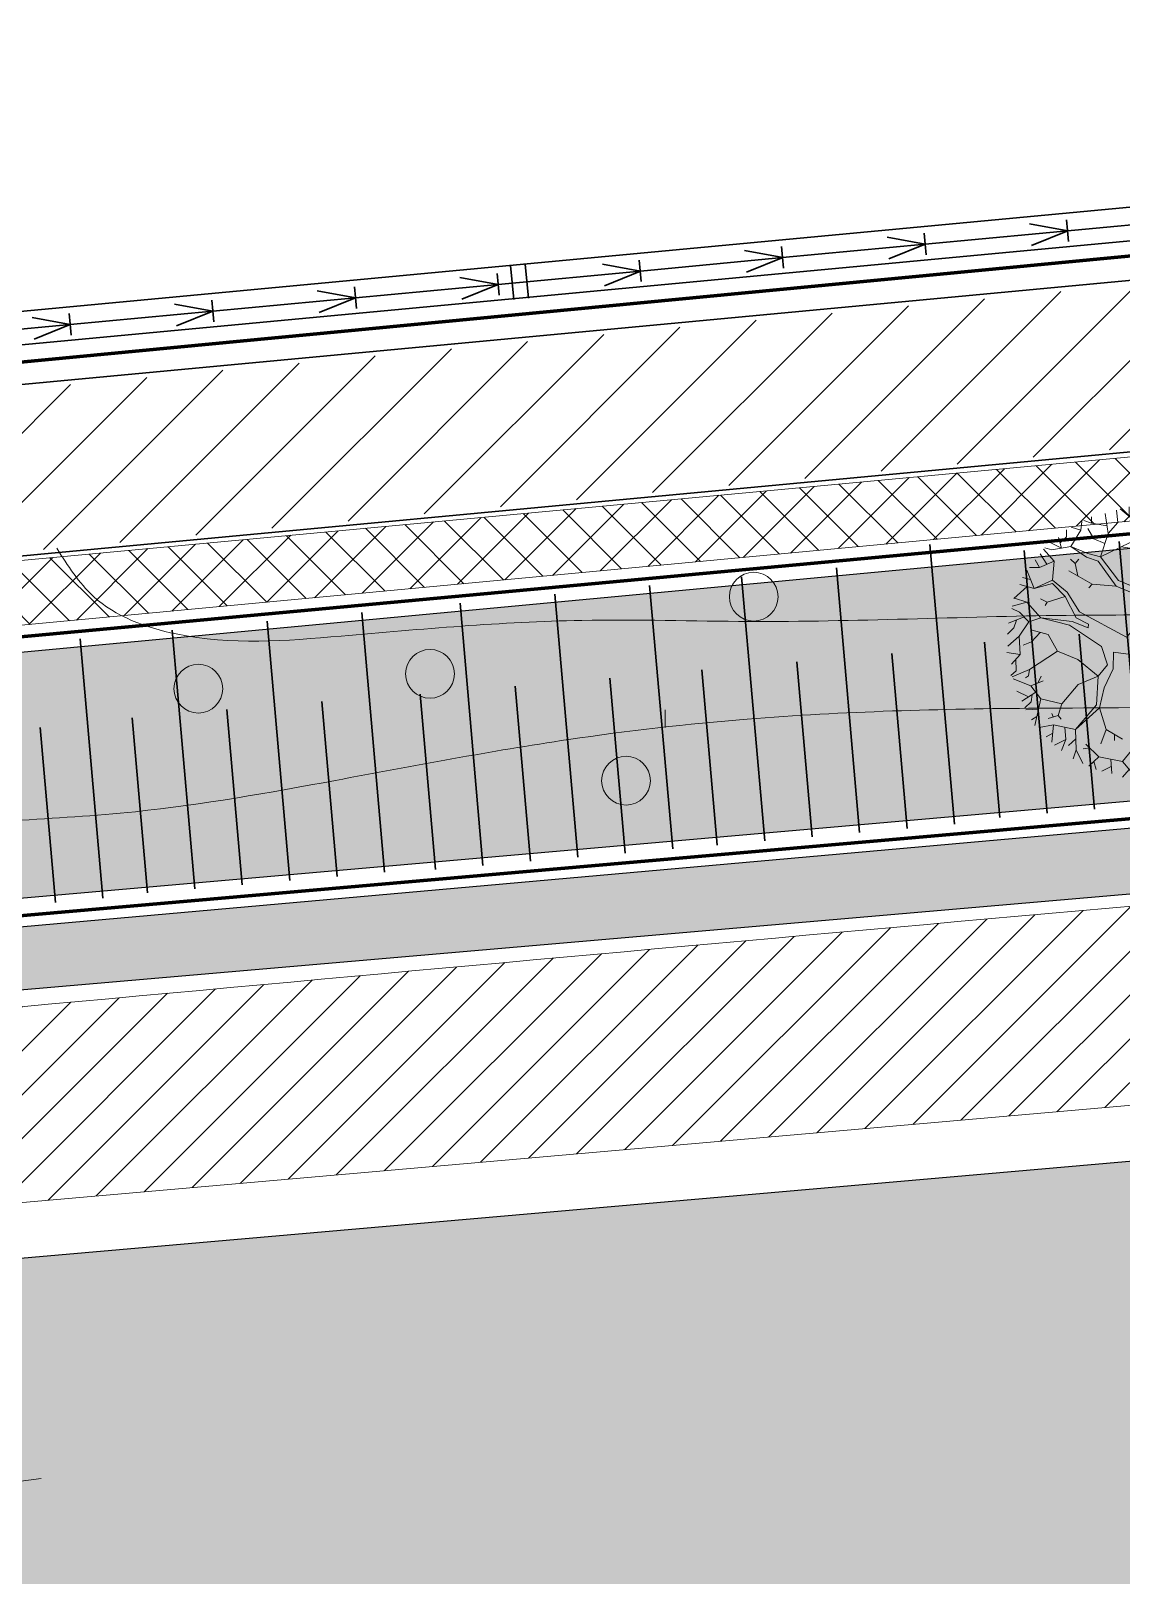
# Model space of a CAD drawing. Header units: millimetres. Extents: x 5637 to 6048, y 3385 to 3927.
# Drawn here: x 5729.68 to 5752.01, y 3706.27 to 3737.93 of the extents above; entities that cross this region are included whole.
import ezdxf

# ---------------------------------------------------------------- set-up
doc = ezdxf.new("R2010")
doc.units = ezdxf.units.MM
doc.layers.add('Contour Lines', color=253, linetype='Continuous')
doc.layers.add('trees old', color=116, linetype='Continuous')
doc.layers.add('dr', color=7, linetype='Continuous', lineweight=30, true_color=0x424d8a)
for name, color, linetype, lineweight in [('fences', 224, 'ограждение1', 80), ('ground 1', 7, 'Continuous', 30), ('hatch', 253, 'Continuous', 13), ('project gr', 250, 'Continuous', 30), ('road', 19, 'Continuous', 30), ('trees new', 7, 'Continuous', 20)]:
    doc.layers.add(name, color=color, linetype=linetype, lineweight=lineweight)
doc.layers.add('plants1', color=7, linetype='Continuous', true_color=0x89ee5d)
doc.linetypes.add('ограждение1', pattern='A,0.25,-0.1,[133,ltypeshp.shx,S=0.1,R=0,X=-0.1,Y=0],-0.1,1', length=1.45)
pattern_1 = [(45, (2816.368087035456, -1263.747613335156), (-0.4419417382415922, 0.4419417382415922), []), (135, (2816.368087035456, -1263.747613335156), (-0.4419417382415922, -0.4419417382415922), [])]
pattern_2 = [(45, (2816.368087035456, -1263.747613335156), (-0.7071067811865475, 0.7071067811865476), [])]

# ---------------------------------------------------------------- blocks, each defined once
blk = doc.blocks.new('SYMBOL_Tree_5_2D')
at = {"color": 0, "linetype": 'ByBlock'}
for points in [[(-35.29030700259793, 77.04422794660032), (-34.05826358138933, 83.76331023632012)], [(9.482405796701206, 72.1287556465774), (2.852233869953647, 51.55235996840062), (6.815095261866113, 38.24121014258829), (8.161452012520417, 24.04095684453442), (13.67389380813495, 14.4132358975364), (-0.2469269768207294, 8.519749722929603), (-14.16774776177641, 10.17094199252569), (-23.69385684288034, 20.1289013461988), (-22.14427643917827, 43.82986083762339), (-31.41635597365764, 57.59826386310822), (-28.77444840529593, 74.6944543548886), (-13.50727086968595, 80.07988135750583), (-10.86536326195427, 88.8947076529425)], [(-21.14085963749094, 77.38716785619721), (-26.7676147231812, 85.3128906400222)], [(-23.95423718033614, 81.35002924810968), (-20.13744279643364, 87.24351542271653)], [(-12.18631704613505, 84.4872945249092), (-16.37780505756894, 88.3612455538495)], [(1.963130358341905, 83.6616984097962), (-6.44524863099924, 89.47897568498254)], [(77.1050790058384, 46.85281278497721), (73.77729153954287, 37.12348001145532), (73.14221761392594, 25.71755204123391), (67.37574623231646, 19.23979783458709), (48.37433392431528, 13.752759005446), (22.48872010357177, 15.2261305490977), (12.81019326299686, 23.8123302250131), (14.33437070022542, 33.541662998535), (5.722768057836503, 50.66325641741879), (9.482405796701206, 72.1287556465774), (1.963130358341905, 83.6616984097962), (0.8454001878387792, 89.91082595755161)], [(5.955207907763483, 77.53871455220559), (7.932825392999137, 83.86492206284403)], [(9.482405796701206, 72.1287556465774), (23.60645023470465, 76.9299146171546), (31.10032274596068, 83.43307179027492)], [(16.35883482493148, 74.46624679071172), (11.46383651234256, 81.19761148863881), (10.37150930831295, 89.02172244593989)], [(11.46383651234256, 81.19761148863881), (16.31580141586677, 88.3612455538495)], [(23.60645023470465, 76.9299146171546), (18.75448533118058, 87.44673907576431)], [(21.26520566334666, 82.00465412916601), (23.83507685422607, 86.4306207711552)], [(39.94055200787089, 66.20986650549709), (34.19948355336482, 83.6616984097962)], [(-48.89359084443011, 69.00419183332961), (-49.98591800908965, 74.59284252836471)], [(-31.41635597365764, 57.59826386310822), (-43.81299932138463, 65.87962805945189), (-45.33717675861333, 77.84442109523981)], [(-28.77444840529593, 74.6944543548886), (-41.8061656392699, 79.39400149894192)], [(-30.26998645698054, 65.01659747530542), (-37.81790132025403, 68.1150883217179), (-40.91706212765815, 73.01785915818911)], [(-13.50727086968595, 80.07988135750583), (-1.567880761001516, 77.15854123667592)], [(-5.157474667885082, 78.03684612040912), (-1.567880761001516, 80.7403582495962)], [(24.26692712679512, 69.89329534494132), (28.89026541079805, 75.0246928009338)], [(36.15997209234303, 77.70216030975762), (38.1877479117508, 81.42623810816012)], [(37.7038353669736, 73.00908911408321), (44.81791987786846, 77.71740630224241)], [(46.30938005333537, 66.5698322510596), (44.58929325834716, 71.23965209559563), (46.16427662852276, 76.9299146171546)], [(45.03384499446799, 64.07601806975501), (50.12713802043538, 74.0339774627982)], [(-61.89368436053989, 56.67308533201599), (-63.47488852147627, 63.84739145023371)], [(-31.41635597365764, 57.59826386310822), (-25.44666093900041, 43.06777211900911), (-28.54582178577465, 18.68093276902062), (-22.77935040416533, 9.0532118220226), (-36.49694749670314, 5.039544536533209), (-50.44317124813232, 16.34386068023069), (-48.00448729344842, 33.6686777915324), (-57.30196979440115, 45.9637092733655), (-55.72698642422558, 70.2235337909865)], [(-43.81299932138463, 65.87962805945189), (-53.97418236747576, 72.1287556465774)], [(-14.84092611741851, 61.738945941595), (-17.06368491613278, 65.193748200888)], [(2.852233869953647, 51.55235996840062), (-8.426679346640455, 61.738945941595), (-10.20488636986394, 71.90012902705612)], [(14.33437070022542, 33.541662998535), (23.1491969956621, 45.17621758827771), (26.04513418938857, 61.94216963401292), (39.94055200787089, 66.20986650549709), (50.12713802043538, 61.94216963401292), (62.72700498184015, 64.07601806975501)], [(14.33437070022542, 33.541662998535), (31.98942625757229, 30.74733767070251), (46.36750028157066, 32.88118610644461), (56.52868332766164, 53.0003285455788), (64.07336173249446, 63.28852638466721)], [(26.04513418938857, 61.94216963401292), (24.26692712679512, 69.89329534494132), (21.16776631939098, 71.13804026907171)], [(26.57859628848156, 72.45899409262262), (28.48381810470238, 70.90941364955042)], [(47.67922673793399, 69.248036216974), (56.52868332766164, 69.89329534494132)], [(67.80759650488565, 51.7301806549749), (63.84473511297318, 58.38575554819601), (65.36891258957183, 62.85667611209809)], [(-56.51447810931338, 58.09362153217598), (-73.2042212949982, 53.68620840414271)], [(-66.35174031119585, 55.49580571990741), (-67.89500315243144, 59.27485905980772)], [(-56.88506744328973, 52.38535041821521), (-50.87502152070136, 59.503485679329)], [(-48.00448729344842, 33.6686777915324), (-41.60294198622214, 44.9475909687564), (-42.46664253136023, 59.60509750585291)], [(-41.93778382057985, 50.63005380106421), (-37.38605100831474, 55.8200568398848)], [(-8.426679346640455, 61.738945941595), (-21.25517292756653, 61.738945941595)], [(50.12713802043538, 61.94216963401292), (44.58929325834716, 55.00716218832353)], [(47.02987780460863, 58.06349057102341), (47.48523041270368, 52.89871671905488)], [(56.52868332766164, 53.0003285455788), (54.77587923154157, 57.03939879754171), (55.86820643557118, 59.1732472332838)], [(73.77729153954287, 37.12348001145532), (66.9184929932739, 47.5386926435411), (68.69670001649725, 55.92166866640872)], [(-57.30196979440115, 45.9637092733655), (-81.38397362544785, 39.35894027372129)], [(-75.4560819598212, 40.9847333563735), (-78.05618619852241, 44.18550225014207)], [(-67.25243414402702, 43.23467898079231), (-73.63607156756726, 51.34913627598272)], [(-73.63607156756726, 7.046378179277905), (-66.57404932888055, 12.99067028683169), (-54.40603264004478, 16.21684588723329), (-50.64639490118009, 31.76345597531162), (-57.30196979440115, 45.9637092733655)], [(66.9184929932739, 47.5386926435411), (75.35227494908857, 50.89188303694008)], [(-66.57404932888055, 12.99067028683169), (-78.28481281804369, 18.80794756201801), (-84.25450785270093, 31.9920825948329)], [(-52.89268666535805, 22.4747360381457), (-66.7772729819283, 28.86751878158511), (-70.10506044822382, 36.46300311936492)], [(-68.4221796969491, 32.62192415541962), (-66.34542270935913, 37.58073325049791)], [(46.36750028157066, 32.88118610644461), (57.44318980574675, 26.40343189979783), (68.26484974392821, 29.29936905415419)], [(62.85401977483747, 27.85140047697602), (64.70843569748136, 36.23437649984361), (68.49347636344949, 41.03553550979092)], [(77.44801891543527, 24.38389675413132), (84.37032489757301, 33.3384393454872)], [(80.90917192618927, 28.86116803012421), (79.77238954067349, 34.32915468362282), (81.29656701727212, 40.14643195880911)], [(-58.76059136945799, 25.1764542687263), (-66.34542270935913, 20.35752796572012), (-71.42601423240475, 20.1289013461988)], [(73.14221761392594, 25.71755204123391), (81.75382025631482, 23.05024150639882), (87.49488867145065, 23.71071839848922)], [(81.06794039775087, 14.87048913657899), (88.15536556354112, 22.16113795541701)], [(-72.08649112449508, -10.4816625850716), (-60.6043542942233, 1.483130450716306), (-40.68843550813688, 2.575457654745918), (-53.31370547538528, 12.5334170477891), (-73.63607156756726, 7.046378179277905), (-85.34683501736043, 7.1733929722753), (-91.08790343249625, 4.1504410249215)], [(-85.34683501736043, 7.1733929722753), (-90.22420288735813, 12.0761638087465)], [(-78.28481281804369, 18.80794756201801), (-88.4713988306082, 19.69705107362972)], [(67.37574623231646, 19.23979783458709), (48.14570730479402, 10.62819519219821), (36.63816750804872, 8.951599995498716), (37.73049467270825, 6.58912494023531), (47.02797717366099, 7.1733929722753), (60.51694768604763, -1.412806703640096), (72.45633775536196, -4.664385270515212), (81.29656701727212, 4.480679470966697), (91.02589979079409, 7.046378179277905)], [(60.51694768604763, -1.412806703640096), (69.12855032843655, 7.833869864365695), (69.12855032843655, 10.5265833656743)], [(67.37574623231646, 19.23979783458709), (81.06794039775087, 14.87048913657899), (89.47631938709202, 16.7757109527998)], [(86.16123338434817, 5.7635288251223), (89.7049460066133, 17.105949398845)], [(-60.6043542942233, 1.483130450716306), (-90.68145612640072, 2.016592589179408)], [(-75.64290521031201, 1.749861539632909), (-80.03761687479351, -2.098686562204004), (-90.68145612640072, -3.445043312858306)], [(81.29656701727212, 4.480679470966697), (73.54866492002145, -6.671218952630012), (60.94879795861667, -4.765997097039093), (47.25660379318228, 2.575457654745918), (11.23520989282128, 1.254503831194991), (9.914256069270248, -5.223250336081686), (2.39498063091095, -9.1353058344173), (-0.2469269768207294, -11.142139477162), (-0.6787772493897741, -15.40983634864618), (4.401814273655714, -19.09326522746048), (20.30406573488265, -26.81576431886762), (34.65673679240738, -24.68191588312549), (53.65814910040867, -33.19190669899049), (61.63467781718065, -31.6169233288149), (74.4377684710033, -32.40441501390269), (84.19250417162866, -23.99603602456162), (89.01906614804945, -22.67508224038079)], [(69.12855032843655, 7.833869864365695), (74.23454477858546, 8.392734929932205)], [(81.29656701727212, 4.480679470966697), (91.91500330240582, -3.648266965906106)], [(86.60578515983904, 0.4162062525303126), (91.91500330240582, 2.118204415703289)], [(-81.04103371585096, -12.7679287802846), (-86.89641542106249, -7.230084018196488), (-91.08790343249625, -6.798233706257303)], [(-63.01763528243371, -30.931043470251), (-58.1656703789095, -19.52511550002959), (-40.48521185508912, -17.08643154534568), (-37.81790132025403, -10.25303596555029), (-30.55265542851942, -2.428925008249201), (-43.81299932138463, -3.546655139382188), (-60.37572767470203, -2.327313181725284), (-72.08649112449508, -10.4816625850716), (-89.99557626783674, -15.0541949361275)], [(-10.44547772025558, -65.18533440850298), (-6.877098903568287, -53.4126609646486), (-9.08715623873092, -49.3989936791592), (-3.777938096164152, -46.60466831195658), (5.265514818793945, -41.57488272185811), (11.46383651234256, -30.16895475163668), (-2.22835765309184, -25.69803418773459), (-7.994829034701308, -21.98920238181688), (-10.63673664243299, -13.27598791290409), (-10.86536326195427, -7.458710637717803), (-21.91564981965699, -5.680503575124281), (-32.96593637735971, -11.70100454272851), (-36.26832087718172, -32.50602684042661), (-49.98591800908965, -38.55193077450428), (-52.19597530488218, -50.18648536424699), (-53.97418236747576, -36.74832078480739), (-40.48521185508912, -28.82259800098243), (-40.25658523556784, -21.65896393577169), (-55.52376277117781, -22.11621717481428), (-63.01763528243371, -30.931043470251), (-72.54374436353764, -35.4273669612565), (-79.4025429491767, -44.47081987621446)], [(73.54866492002145, -6.671218952630012), (79.08650968210965, -18.30577354237269), (89.24769276757074, -21.55735210924781)], [(79.08650968210965, -18.30577354237269), (85.48805502870603, -9.592559073459897), (91.22912344384198, -6.010742021169479)], [(85.48805502870603, -9.592559073459897), (90.59404951822503, -12.4884962278163)], [(-74.47250560191866, -17.28667314953911), (-82.0444505175383, -21.45574028272389), (-89.10647275622514, -22.11621717481428)], [(-72.08649112449508, -10.4816625850716), (-82.0444505175383, -38.88216922054951)], [(-66.99083053819417, -18.80657428524588), (-72.08649112449508, -26.46012290634891)], [(-58.1656703789095, -19.52511550002959), (-70.33368706774525, -18.534400161894)], [(34.65673679240738, -24.68191588312549), (49.23803446945354, -17.74690847680618), (49.8985114009141, -14.62234466355839)], [(49.23803446945354, -17.74690847680618), (67.37574623231646, -17.64529661091219)], [(60.28171263776093, -17.68503911268811), (66.05479244813567, -23.99603602456162), (65.36891258957183, -27.70486783047929)], [(82.28728235540783, -13.94916630791629), (89.7049460066133, -17.64529661091219)], [(-82.0444505175383, -21.45574028272389), (-85.80408825640299, -29.81331333911802)], [(-77.0654708210166, -24.68191588312549), (-85.14361136431253, -33.19190669899049)], [(-63.01763528243371, -30.931043470251), (-61.9253080784041, -43.58171636460281), (-67.23452622097086, -62.04966657351099)], [(74.4377684710033, -32.40441501390269), (62.06652808974968, -34.08101021060219), (53.65814910040867, -36.54509709238948), (35.31721372386794, -28.9242098275063), (20.7359160468218, -30.931043470251), (11.8956867849116, -48.28126350865609), (1.531280046402756, -51.17720070238259), (-10.44547772025558, -65.18533440850298)], [(66.05479244813567, -23.99603602456162), (70.24628045956956, -24.9105425026468)], [(79.31513630163093, -28.20022553891721), (87.26626205192937, -27.577853076852)], [(79.31513630163093, -28.20022553891721), (84.59895151709429, -33.52214514503572)], [(81.95704390936262, -30.86118532229139), (80.17883688613927, -36.6467089189134), (82.61752080145307, -40.45715259072509)], [(-72.54374436353764, -35.4273669612565), (-71.19738761288333, -43.25147791855758), (-76.27797913592883, -49.9578587447257)], [(-36.26832087718172, -32.50602684042661), (-37.61467762783603, -45.91878845339271)], [(-37.16378033710754, -41.4268305946659), (-34.28689020091062, -45.91878845339271)], [(53.65814910040867, -36.54509709238948), (33.31038004175307, -66.82542257761467), (26.27376080890984, -87.96068336072813)], [(53.65814910040867, -36.54509709238948), (57.21456318622548, -52.6505722460343), (65.82616582861439, -63.16739670464401)], [(74.4377684710033, -32.40441501390269), (74.23454477858546, -45.15669973477839), (76.44460211374806, -50.61833563681609)], [(-63.84782943152565, -50.2691469836874), (-71.85786450497379, -49.9578587447257), (-75.18565197126931, -52.6505722460343)], [(-71.85786450497379, -49.9578587447257), (-71.42601423240475, -56.43561291200239)], [(-52.19597530488218, -50.18648536424699), (-59.5120271295638, -56.89286615104499), (-64.13536541356672, -64.94560372786741)], [(-52.19597530488218, -50.18648536424699), (-44.90532648604413, -62.9387700851227), (-46.45490688974635, -79.4760955113366)], [(-9.08715623873092, -49.3989936791592), (-23.69385684288034, -56.43561291200239)], [(11.8956867849116, -48.28126350865609), (10.14288268879167, -62.25289022655879), (16.77305465490933, -69.1878976722482), (15.22347421183716, -83.61677758982341)], [(30.00799558130117, -55.2162709543455), (20.7359160468218, -49.9578587447257)], [(45.06338186081165, -49.3353125424092), (30.00799558130117, -55.2162709543455), (27.79793824613854, -59.81420627187489)], [(38.81846522084193, -51.7747116155895), (34.42811017288609, -49.6276202986805)], [(55.66503313688128, -45.63341479535401), (63.61610849345175, -44.69944649573578), (70.70353369861213, -48.5098901281774)], [(74.23454477858546, -45.15669973477839), (80.86471674470307, -43.68332819112668)], [(-59.5120271295638, -56.89286615104499), (-53.51692912843303, -64.38673866230089), (-53.31370547538528, -75.4624281864771)], [(-38.2751545592966, -64.94560372786741), (-36.49694749670314, -57.65495490902941), (-45.10855013909204, -56.66423953152368)], [(-16.02443722895509, -52.74095335783218), (-27.19946499575025, -52.29493083351561), (-36.49694749670314, -57.65495490902941)], [(-23.69385684288034, -56.43561291200239), (-24.98940769995785, -63.82787359673439)], [(10.14288268879167, -62.25289022655879), (2.39498063091095, -67.638317229176), (-2.888834545182304, -68.29879412126638)], [(40.44870574684065, -56.20259585703939), (40.82965551948247, -62.04966657351099)], [(57.21456318622548, -52.6505722460343), (55.43635616300214, -62.25289022655879), (60.28832106652636, -69.08628580635418)], [(60.43736110763778, -56.58637854459691), (70.47490707909084, -52.8791988655556), (75.7587222551841, -51.96469238747043)], [(70.47490707909084, -52.8791988655556), (72.45633775536196, -56.5372247385263)], [(-53.51692912843303, -64.38673866230089), (-59.5120271295638, -69.2895094987721)], [(-45.68011670758028, -71.2074327785446), (-49.32544111699932, -72.210849619602), (-51.10364814022265, -76.35153169808879)], [(-44.90532648604413, -62.9387700851227), (-39.59610834347738, -72.10923779307811), (-40.68843550813688, -82.16880901264521)], [(-10.44547772025558, -65.18533440850298), (-23.89708053529835, -77.0120085901792), (-29.63814895043416, -86.41110291765587)], [(-9.831580184026617, -70.54387175093052), (-17.06368491613278, -79.1458570652914)], [(-10.44547772025558, -65.18533440850298), (-8.883932546313051, -78.81561857987609), (16.54442803538805, -90.882023481558)], [(2.39498063091095, -67.638317229176), (3.512710762043971, -72.10923779307811)], [(16.77305465490933, -69.1878976722482), (23.1491969956621, -74.3446980553441), (27.79793824613854, -72.76971468516848)], [(33.31038004175307, -66.82542257761467), (58.73874062345418, -70.99150766194509)], [(40.14417613357582, -67.9450455444155), (36.20631723547969, -77.2406352097005), (34.42811017288609, -85.3949846130468)], [(45.40377684777435, -68.80675833257479), (47.91708068527272, -77.90111214116098)], [(50.98372297117997, -69.72095532230388), (54.11540233945124, -75.23380156695579)], [(-23.89708053529835, -77.0120085901792), (-36.26832087718172, -77.4692618292218), (-39.82473496299865, -82.72767407821169)], [(-30.08270068655498, -77.2406352097005), (-34.97277005947444, -83.9470160358686)], [(-23.89708053529835, -77.0120085901792), (-22.57612671174745, -89.07841349186113)], [(-13.55129475172659, -74.96816193532149), (-19.47696590434318, -77.0120085901792)], [(-8.883932546313051, -78.81561857987609), (-17.49553518870182, -90.3231584159915)], [(-4.623715993828723, -80.8371999077499), (-4.463817954727987, -91.89814178616709)], [(0.0839316664097854, -83.07109863373961), (0.4135499152697345, -92.1267684056884)], [(15.93483916290305, -76.9929204696354), (11.03198620040327, -81.0510788815122)], [(23.1491969956621, -74.3446980553441), (24.06370347374735, -79.8063339573818)], [(29.79207042533153, -77.39305296917139), (32.21805287709357, -82.16880901264521)], [(36.20631723547969, -77.2406352097005), (41.05828213900376, -82.16880901264521)], [(-14.69811607967119, -86.5850142714105), (-10.43351298938522, -91.54250037364841)], [(6.019389320374106, -85.8876244853714), (5.722768057836503, -91.89814178616709)]]:
    blk.add_lwpolyline(points, dxfattribs=at)

msp = doc.modelspace()

# ---------------------------------------------------------------- hatches: boundary and pattern name
at = {"layer": 'hatch'}
h = msp.add_hatch(dxfattribs=at)
h.set_pattern_fill('ANSI31', color=256, scale=8, style=0)
h.set_pattern_definition(pattern_2)
edge = h.paths.add_edge_path()
edge.add_line((5690.403124210779, 3726.919632310011), (5691.066152236915, 3725.367941944483))
edge.add_line((5691.066152236914, 3725.367941944483), (5691.617274266228, 3719.91244642226))
edge.add_line((5691.617274266229, 3719.91244642226), (5705.661220965671, 3721.868189171292))
edge.add_line((5690.403124210779, 3726.919632310011), (5786.382275741254, 3735.926667702149))
edge.add_line((5786.382275741254, 3735.926667702149), (5793.954957701541, 3740.13065937669))
edge.add_line((5793.954957701541, 3740.13065937669), (5804.039407904233, 3741.101640724318))
edge.add_line((5804.039407904233, 3741.101640724318), (5813.244613658631, 3741.987964015021))
edge.add_line((5813.244613658631, 3741.987964015021), (5815.913113142511, 3736.958148225429))
edge.add_line((5815.913113142511, 3736.958148225429), (5816.667287740597, 3735.399289896357))
edge.add_line((5816.667287740597, 3735.399289896357), (5716.359010215705, 3726.03129437593))
edge.add_arc((5716.795792281204, 3721.119309361889), 4.931366479070482, 95.08147314424772, 176.7908134871181)
edge.add_line((5711.872159165063, 3721.395375094176), (5712.082602370412, 3718.204521895976))
edge.add_line((5712.082602370412, 3718.204521895976), (5708.909268759819, 3717.871860652984))
edge.add_line((5708.909268759819, 3717.871860652984), (5708.531683848322, 3720.041265667119))
edge.add_arc((5706.087584234276, 3719.369681406639), 2.534689003074492, 15.36441336679025, 99.766230453963)
h = msp.add_hatch(dxfattribs=at)
h.set_pattern_fill('ANSI31', color=256, scale=8, style=0)
h.set_pattern_definition(pattern_2)
edge = h.paths.add_edge_path()
edge.add_line((5681.717861684403, 3662.745191514314), (5708.379865006555, 3664.933696125369))
edge.add_arc((5713.219451810619, 3667.17930233383), 5.335198935143152, 204.8916696377363, 275.5225228936467)
edge.add_line((5713.732895531978, 3661.868867019984), (5818.562221441009, 3671.059198216096))
edge.add_arc((5814.821388273876, 3690.234135739634), 19.536429095818, 281.0391611141656, 345.4536598214534)
edge.add_arc((5828.917889487164, 3687.612558022211), 5.328594534298682, 334.6044276593299, 439.8121842158608)
edge.add_line((5829.860387003382, 3692.857137904612), (5821.196507745697, 3693.927754127494))
edge.add_line((5821.196507745697, 3693.927754127494), (5821.163350462273, 3698.626387211156))
edge.add_line((5821.163350462273, 3698.626387211156), (5822.751366257406, 3698.670462603363))
edge.add_arc((5822.674333306773, 3701.4459238352), 2.776530051145117, 271.5898367040771, 361.9955133681444)
edge.add_arc((5787.811571715565, 3700.231222676223), 37.66044675599677, 1.995513368169515, 27.74712978629988)
edge.add_line((5821.141479896906, 3717.764803898685), (5815.110825150305, 3730.65299214686))
edge.add_arc((5808.837259289391, 3727.717458539754), 6.926397777319866, 25.07588376820942, 80.91015836691298)
edge.add_line((5809.931512384694, 3734.556873451359), (5816.865769117916, 3735.208438654118))
edge.add_line((5816.865769117917, 3735.208438654118), (5822.085935056275, 3738.738563963288))
edge.add_arc((5826.046805171409, 3735.447178750425), 5.149923173059109, 140.2742559053538, 208.703020703038)
edge.add_line((5821.529700208637, 3732.973826482002), (5832.00401448334, 3711.476217043873))
edge.add_line((5832.004014483341, 3711.476217043873), (5839.078029451141, 3695.80300683227))
edge.add_line((5839.078029451141, 3695.80300683227), (5843.714293465897, 3685.869731374647))
edge.add_line((5843.714293465898, 3685.869731374647), (5839.001609059736, 3683.44475911684))
edge.add_arc((5812.027927061039, 3691.912843182266), 28.27168138448803, 321.43496505600103, 342.5709057577431, ccw=False)
edge.add_arc((5815.073760319658, 3690.732322132294), 25.173118441348, 273.78629758692523, 319.2135797684263, ccw=False)
edge.add_line((5816.736074044711, 3665.614149325706), (5796.146508893662, 3663.794321092394))
edge.add_line((5796.146508893662, 3663.794321092394), (5694.835238285186, 3654.876884714992))
edge.add_line((5694.835238285186, 3654.876884714992), (5688.623693831469, 3654.401556767669))
edge.add_line((5688.623693831469, 3654.401556767669), (5675.284786681259, 3653.371729471557))
edge.add_line((5675.284786681259, 3653.371729471557), (5681.717861684403, 3662.745191514314))
h = msp.add_hatch(dxfattribs=at)
h.set_pattern_fill('ANSI37', color=256, scale=5, style=0)
h.set_pattern_definition(pattern_1)
edge = h.paths.add_edge_path()
edge.add_line((5822.782860834668, 3698.8971398093), (5822.762168848345, 3700.774761498138))
edge.add_line((5822.762168848345, 3700.774761498138), (5822.765950725483, 3701.515754288792))
edge.add_line((5822.765950725483, 3701.515754288792), (5822.729774381598, 3702.292335045384))
edge.add_line((5822.729774381598, 3702.292335045384), (5821.734065920635, 3708.471196290149))
edge.add_line((5821.734065920635, 3708.471196290149), (5819.977290923456, 3713.912684696705))
edge.add_line((5819.977290923456, 3713.912684696705), (5817.347614036058, 3719.483181355588))
edge.add_line((5817.347614036058, 3719.483181355588), (5813.151694730928, 3723.308400714559))
edge.add_line((5813.151694730928, 3723.308400714559), (5813.952724927971, 3725.61672203299))
edge.add_line((5813.952724927971, 3725.61672203299), (5816.608962080332, 3724.714664277075))
edge.add_line((5816.608962080332, 3724.714664277075), (5813.124763822835, 3730.958273432588))
edge.add_line((5813.124763822835, 3730.958273432588), (5811.431589206453, 3732.086132747313))
edge.add_line((5811.431589206453, 3732.086132747313), (5809.83545994906, 3732.83661202221))
edge.add_line((5809.835459949061, 3732.83661202221), (5807.985450027069, 3733.118587505265))
edge.add_line((5807.985450027069, 3733.118587505265), (5717.537127519987, 3724.624929504957))
edge.add_line((5717.537127519988, 3724.624929504957), (5716.599311294599, 3724.534982625906))
edge.add_line((5716.599311294599, 3724.534982625906), (5715.817451832434, 3724.404773153643))
edge.add_line((5715.817451832434, 3724.404773153643), (5715.080419262077, 3724.013559695149))
edge.add_line((5715.080419262077, 3724.013559695149), (5714.434667956557, 3723.568051138469))
edge.add_line((5714.434667956557, 3723.568051138469), (5713.97136423858, 3722.95854831361))
edge.add_line((5713.97136423858, 3722.95854831361), (5713.579548206053, 3722.204591070616))
edge.add_line((5713.579548206053, 3722.204591070616), (5713.3857367269, 3721.476501824205))
edge.add_line((5713.3857367269, 3721.476501824205), (5713.545565174156, 3718.690872796941))
edge.add_line((5713.545565174156, 3718.690872796941), (5712.257567619097, 3718.57447190784))
edge.add_line((5712.257567619097, 3718.57447190784), (5712.091262036187, 3721.503562519424))
edge.add_line((5712.091262036186, 3721.503562519424), (5712.310469319273, 3722.474609410006))
edge.add_line((5712.310469319273, 3722.474609410006), (5712.661877024166, 3723.31583345631))
edge.add_line((5712.661877024166, 3723.31583345631), (5713.204973237647, 3724.105798022825))
edge.add_line((5713.204973237647, 3724.105798022825), (5713.871051482014, 3724.807909525065))
edge.add_line((5713.871051482015, 3724.807909525065), (5714.659749696615, 3725.304078908005))
edge.add_line((5714.659749696615, 3725.304078908005), (5715.570083136492, 3725.663510111503))
edge.add_line((5715.570083136492, 3725.663510111503), (5716.517512608028, 3725.864035227032))
edge.add_line((5716.517512608028, 3725.864035227032), (5807.368826129883, 3734.347633508324))
edge.add_arc((5808.162475023646, 3726.659239169981), 7.72924873894265, 40.69598076216192, 95.89358960672507, ccw=False)
edge.add_line((5814.022637438047, 3731.699058863709), (5816.608962080332, 3724.714664277075))
edge.add_line((5816.608962080332, 3724.714664277075), (5821.711825967104, 3713.339372735974))
edge.add_arc((5789.678138140454, 3701.364080128013), 34.19890040369042, 12.37308364899468, 20.49746955295791, ccw=False)
edge.add_arc((5824.566812024843, 3704.006020847696), 4.915477761921824, 94.13708513187771, 107.5733093748367, ccw=False)
edge.add_arc((5784.726348071774, 3699.65365883808), 40.55598206289302, 2.6875852875066926, 13.1913482793899, ccw=False)
edge.add_arc((5822.5292279735, 3701.594008457948), 2.708769118312972, 275.3727027538513, 359.1818331042874, ccw=False)
h = msp.add_hatch(dxfattribs=at)
h.set_pattern_fill('ANSI31', color=250, scale=0.2, style=0)
h.set_pattern_definition([(45, (0, 0), (-0.4490128060534576, 0.4490128060534577), [])])
edge = h.paths.add_edge_path()
edge.add_line((5809.86958898151, 3676.790793715278), (5729.949287660702, 3669.794866977423))
edge.add_arc((5832.255168005206, 2377.560260061456), 1296.278045970203, 94.5266503813237, 95.14126179021575)
edge.add_arc((5637.285901873643, 3661.317235369016), 79.14566732477142, 5.296466237982133, 8.150628241961618)
edge.add_arc((5708.24598048112, 3784.852510337381), 112.5569240151589, 273.76252115204, 276.1893137872855)
edge.add_arc((5743.511569500762, 3692.177262435272), 30.07720154442078, 191.0619416276936, 219.7327973905563, ccw=False)
edge.add_arc((5755.859459071468, 3696.039530807786), 42.9602434595508, 165.9095319903037, 192.9578893459172, ccw=False)
edge.add_line((5714.191780614667, 3706.498359141995), (5715.14988231469, 3709.705228647425))
edge.add_arc((5726.769649766375, 3705.136099872218), 12.48582930348027, 94.9839746840513, 158.5342390920142, ccw=False)
edge.add_arc((6488.611059990635, -4524.325334588388), 8277.135544444247, 94.73611445621663, 95.28861477825421, ccw=False)
edge.add_arc((5805.8650668285, 3710.143884460103), 14.41994992083501, 10.691130478250727, 92.66185460599019, ccw=False)
edge.add_arc((5780.982089145302, 3698.932387668428), 41.44809907001221, -24.657274835356418, 19.574729015543085, ccw=False)
edge.add_arc((5818.134843516977, 3700.993515978262), 19.35971963152485, 271.5275599571783, 276.2780083760739)
edge.add_arc((5955.063237686774, 3694.611789732225), 135.423519590176, 185.4498997804935, 187.1343202528072)
edge.add_arc((5848.619109141877, 3317.300671173483), 361.5725010530714, 94.4304222254266, 96.15217136778497)
edge = h.paths.add_edge_path(flags=16)
edge.add_line((5809.341425536815, 3680.759856205012), (5729.600476348322, 3673.779629287568))
edge.add_arc((5728.590864020601, 3682.537897439298), 8.816267808425978, 208.4781326988785, 276.5757657486987, ccw=False)
edge.add_arc((5757.802421827896, 3696.319795366554), 41.10480029209256, 192.5782635685928, 205.9481224212512, ccw=False)
edge.add_arc((5751.066650230985, 3695.063485372747), 34.25794622140891, 183.9782864764402, 192.9808519949306, ccw=False)
edge.add_arc((5750.24284839802, 3696.971341912017), 33.62568921990059, 161.4291943262536, 187.3205866416411, ccw=False)
edge.add_arc((5726.343150739028, 3705.292078093704), 8.325048010478092, 91.82586632487858, 163.3290247496601, ccw=False)
edge.add_line((5726.077898178934, 3713.612899294531), (5805.496183296673, 3720.578315333281))
edge.add_arc((5806.338195925054, 3710.977855199748), 9.63731394331007, 44.98064979155231, 95.01232608343167, ccw=False)
edge.add_arc((5806.285205599707, 3710.885457001289), 9.740149697391589, 15.791033647350787, 45.14477162218071, ccw=False)
edge.add_arc((5790.45551328899, 3702.493643767429), 27.51523509151088, 12.80049744671112, 23.66068480577252, ccw=False)
edge.add_arc((5783.345258157065, 3698.717453238429), 35.34827608895318, 2.520234288105428, 16.217770881763784, ccw=False)
edge.add_arc((5784.918636047467, 3697.866347227031), 33.82634384163609, -15.83504113405479, 4.077840012117008, ccw=False)
edge.add_arc((5809.925699902281, 3689.005329675129), 7.544649473808596, 305.85382183850146, 357.19560836469606, ccw=False)
edge.add_arc((5807.047950361336, 3693.08646346517), 12.53815277170947, 280.53987062617347, 305.58903957783593, ccw=False)
at = {"layer": 'hatch', "true_color": 0xfacfb6}
h = msp.add_hatch(dxfattribs=at)
h.set_pattern_fill('ANSI37', color=254, scale=5, style=0)
h.set_pattern_definition(pattern_1)
edge = h.paths.add_edge_path()
edge.add_line((5707.265319013125, 3718.167195130579), (5708.519311733948, 3718.283983956876))
edge.add_line((5708.519311733948, 3718.283983956876), (5708.455333702048, 3719.370558638802))
edge.add_arc((5705.945801297605, 3719.222796182255), 2.513878802271721, 3.369712065026035, 34.60746437612499)
edge.add_line((5708.01488037778, 3720.650556103422), (5707.335463829118, 3721.28252291012))
edge.add_line((5707.335463829118, 3721.28252291012), (5706.325858258015, 3721.674831535584))
edge.add_line((5706.325858258014, 3721.674831535584), (5705.149477854315, 3721.506919745058))
edge.add_line((5705.149477854315, 3721.506919745058), (5704.084424083811, 3720.722781563005))
edge.add_line((5704.084424083811, 3720.722781563005), (5703.604869415689, 3719.341740018668))
edge.add_line((5703.60486941569, 3719.341740018668), (5708.162903605955, 3666.874276335498))
edge.add_arc((5713.764075054728, 3667.504352419131), 5.636498688877026, 186.418224037462, 268.0546006430757)
edge.add_line((5713.572732267141, 3661.871102432902), (5818.709184968129, 3671.300610367049))
edge.add_arc((5814.555818942117, 3690.51017816391), 19.65344611736718, 282.2003147477676, 352.0501803035805)
edge.add_line((5834.020387155229, 3687.791993371557), (5833.913268872438, 3688.799042887805))
edge.add_arc((5829.37050766417, 3687.880832080024), 4.634629487117943, 11.42701818627053, 38.44065804385654)
edge.add_arc((5813.86093013706, 3690.869473120681), 19.13996320685962, 325.1363565387036, 359.6788703397258, ccw=False)
edge.add_arc((5814.521188627475, 3690.237238295822), 18.23735760734387, 290.0707326804103, 325.5803969976129, ccw=False)
edge.add_arc((5812.96789068523, 3716.178230592645), 43.77350942400522, 273.59758219868274, 280.28030203193237, ccw=False)
edge.add_line((5815.71460854559, 3672.490982243853), (5815.372490490765, 3676.016219349145))
edge.add_line((5815.372490490765, 3676.016219349145), (5812.186454741735, 3675.695747955629))
edge.add_line((5812.186454741735, 3675.695747955629), (5812.271961941449, 3674.627492718369))
edge.add_line((5812.271961941449, 3674.627492718369), (5810.775184294595, 3674.477935949621))
edge.add_line((5810.775184294595, 3674.477935949621), (5810.963068068508, 3672.74802727707))
edge.add_line((5810.963068068508, 3672.74802727707), (5777.65464774841, 3669.791858047372))
edge.add_line((5777.65464774841, 3669.791858047372), (5777.763968027588, 3668.495853445298))
edge.add_line((5777.763968027588, 3668.495853445298), (5776.368985006604, 3668.48284725363))
edge.add_line((5776.368985006604, 3668.48284725363), (5776.381924652516, 3668.190028228944))
edge.add_line((5776.381924652516, 3668.190028228944), (5772.824466525934, 3667.830801738337))
edge.add_line((5772.824466525934, 3667.830801738337), (5772.162470168715, 3668.251325648266))
edge.add_line((5772.162470168715, 3668.251325648266), (5768.25553500941, 3667.908900846023))
edge.add_line((5768.25553500941, 3667.908900846023), (5767.696383339531, 3667.24545608127))
edge.add_line((5767.696383339531, 3667.24545608127), (5763.007449966066, 3666.978764838899))
edge.add_line((5763.007449966066, 3666.978764838899), (5762.859616872749, 3668.461084939321))
edge.add_line((5762.859616872749, 3668.461084939321), (5728.340136223716, 3665.543341921608))
edge.add_line((5728.340136223716, 3665.543341921608), (5728.383073180157, 3664.749945725745))
edge.add_line((5728.383073180157, 3664.749945725745), (5713.428847437637, 3663.358342959639))
edge.add_arc((5713.087883437771, 3666.920967817254), 3.578903788214654, 177.2773139005613, 275.4668896848294, ccw=False)
edge.add_line((5709.513019712997, 3667.090972742468), (5704.829170886404, 3719.165783432512))
edge.add_arc((5705.983736891951, 3719.269630427974), 1.159226837004114, 5.528864848145815, 185.1396167425748, ccw=False)
edge.add_line((5707.137570757917, 3719.381318696742), (5707.265319013126, 3718.167195130579))
at = {"layer": 'plants1'}
h = msp.add_hatch(dxfattribs=at)
h.set_pattern_fill('ANSI38', color=256, scale=3, style=0)
h.set_pattern_definition([(45, (2816.368087035456, -1263.747613335156), (-0.2651650429449553, 0.2651650429449554), []), (135, (2816.368087035456, -1263.747613335156), (-0.795495128834866, 0.2651650429449554), [0.9375, -0.5625])])
edge = h.paths.add_edge_path()
edge.add_line((5714.083017540658, 3718.796865886366), (5713.918847556605, 3720.3365676209))
edge.add_arc((5717.228622816531, 3720.70198164792), 3.329885836235443, 94.12660540329358, 186.3001955938395, ccw=False)
edge.add_line((5716.989002233435, 3724.023234673287), (5807.61790810908, 3732.517060723307))
edge.add_arc((5808.157691147335, 3726.75758956399), 5.784710343948531, 58.11988790703617, 95.35417440423032, ccw=False)
edge.add_arc((5809.696006125552, 3729.230909149481), 2.872027260573653, 42.84961523386153, 58.11988790701503, ccw=False)
edge.add_line((5811.801607717727, 3731.184107173365), (5804.797899307656, 3727.913020413408))
edge.add_line((5804.797899307657, 3727.913020413408), (5804.924953092586, 3726.756353795898))
edge.add_line((5804.924953092586, 3726.756353795898), (5714.083017540657, 3718.796865886366))
at = {"layer": 'plants1', "true_color": 0x4ec6ac}
h = msp.add_hatch(dxfattribs=at)
h.set_pattern_fill('CROSS', color=123, scale=1.5, style=0)
h.set_pattern_definition([(0, (2816.368087035456, -1263.747613335156), (0.375, 0.375), [0.1875, -0.5625]), (90, (2816.461837035456, -1263.841363335156), (-0.3749999999999999, 0.375), [0.1875, -0.5625])])
h.paths.add_polyline_path([(5727.34676019039, 3712.585569020606), (5804.733697029806, 3719.355585425861), (5808.13955188218, 3681.905012176234), (5730.547813285029, 3675.174129184253)])
at = {"layer": 'trees new'}
h = msp.add_hatch(color=256, dxfattribs=at)
h.set_gradient(color1=(154, 211, 111), color2=(206, 233, 185), one_color=1, tint=0.8199999928474426, name='SPHERICAL')
edge = h.paths.add_edge_path()
edge.add_line((5713.402512181216, 3671.894908711878), (5711.564543844303, 3671.758161915648))
edge.add_line((5711.564543844303, 3671.758161915648), (5707.500071176888, 3717.608822794453))
edge.add_line((5707.500071176888, 3717.608822794453), (5805.020515688688, 3726.292814850667))
edge.add_line((5805.020515688688, 3726.292814850667), (5805.170352039415, 3724.815451478946))
edge.add_line((5805.170352039415, 3724.815451478946), (5725.81813332087, 3717.951825984092))
edge.add_arc((5727.8307733112, 3703.618547140711), 14.47389381378696, 97.99305768592207, 151.7845006609736)
edge.add_arc((5751.315418685823, 3697.170177758127), 38.59929549921576, 159.8581906853762, 174.5947532619003)
edge.add_arc((5670.934824134949, 3701.085248515778), 41.95386484761876, 354.9778261396234, 359.61892014439434, ccw=False)
edge.add_arc((5764.950619173774, 3696.536418904014), 52.23034439703849, 179.0388500793033, 190.0924800147251)
edge.add_arc((5814.023899026444, 3712.726197589958), 103.6415544044912, 194.1535039544051, 197.416093416132)
edge.add_arc((5752.096195126526, 3693.30012716803), 38.73845184110311, 197.416093416132, 204.865500804757)
edge.add_arc((5730.284514595558, 3684.505389341215), 15.2971996808188, 209.3352100738963, 228.4907036539778)
edge.add_arc((5706.718486892839, 3796.873021986105), 124.5488792271513, 274.05794337689395, 276.18923649062765, ccw=False)
edge.add_arc((5759.718377164838, 3676.199353816773), 44.3295721065275, 184.6100913283794, 189.8720983584553)
edge.add_line((5716.045195931376, 3668.599077236478), (5809.286916590128, 3676.732360875532))
edge.add_line((5809.286916590128, 3676.732360875532), (5809.362901283905, 3675.871847211685))
edge.add_line((5809.362901283905, 3675.871847211685), (5729.472622029945, 3668.880097140522))
edge.add_line((5729.472622029945, 3668.880097140522), (5714.600264326768, 3667.559672654763))
edge.add_line((5714.600264326768, 3667.559672654763), (5713.690253853405, 3668.333722374973))
edge.add_line((5713.690253853405, 3668.333722374973), (5713.402512181216, 3671.894908711878))

# ---------------------------------------------------------------- linework, layer by layer
at = {"layer": 'Contour Lines', "lineweight": 5, "ltscale": 0.5}
msp.add_line((5742.674246321974, 3723.652431170791), (5742.674246321974, 3724.009156936423), dxfattribs=at)
for points in [[(5730.207194380796, 3727.322731684911), (5730.95698841663, 3726.337766382723), (5732.649382636706, 3725.566923343305), (5736.034159598252, 3725.524100337469), (5740.961374268431, 3725.845287348427), (5744.389000866936, 3725.823868611895), (5750.885008125588, 3725.948431476822), (5756.314365902757, 3726.003247817728), (5762.401826609404, 3726.332138629566), (5765.692341256807, 3726.332138629561), (5769.640970312292, 3726.496587652288), (5773.644432669618, 3726.71584578231), (5775.351485069817, 3726.715411765357), (5780.177584697945, 3726.934677128994), (5781.548623858742, 3726.9894934699), (5785.837524716532, 3726.496218737871)], [(5724.531287620974, 3721.170722245056), (5726.848140975748, 3721.533422977377), (5731.816816371533, 3721.924030999648), (5735.920165560041, 3722.565739528913), (5740.693452121028, 3723.402748452504), (5744.350168742149, 3723.821256531109), (5750.305338512298, 3724.045223745044), (5754.101634984856, 3724.101023857706), (5756.251015475116, 3724.073123801373), (5757.590878741463, 3723.738323125382)]]:
    msp.add_spline(points, degree=3, dxfattribs=at)
at = {"layer": 'dr', "ltscale": 0.5}
msp.add_line((5697.610669288517, 3728.504094412975), (5786.110303875328, 3736.805068703777), dxfattribs=at)
at = {"layer": 'dr', "color": 4, "ltscale": 0.5}
for p, q in [((5750.136721933035, 3733.97421429335), (5750.919226134713, 3733.831293082342)), ((5750.896748479536, 3734.055499153274), (5750.917454782371, 3733.83466776801)), ((5747.217306612678, 3733.699899701453), (5747.999810814355, 3733.556978490445)), ((5747.999810814355, 3733.556978490445), (5747.256465923761, 3733.256086292721)), ((5747.977333159178, 3733.781184561381), (5747.998039462014, 3733.560353176116)), ((5747.997736922138, 3733.560465997192), (5748.018443224973, 3733.339634611934)), ((5750.919226134713, 3733.831293082342), (5750.175881244119, 3733.530400884615)), ((5750.917152242494, 3733.834780589093), (5750.937858545331, 3733.613949203828)), ((5742.138502518465, 3733.232555377589), (5742.1592088213, 3733.011723992324)), ((5744.29789129232, 3733.42558510956), (5745.080395493998, 3733.282663898551)), ((5745.080395493998, 3733.282663898551), (5744.337050603404, 3732.981771700827)), ((5745.057917838821, 3733.506869969481), (5745.078624141657, 3733.286038584222)), ((5745.07832160178, 3733.286151405301), (5745.099027904616, 3733.06532002004)), ((5739.226831505403, 3732.956826319453), (5739.247537808239, 3732.735994934188)), ((5741.386220279267, 3733.149856051424), (5742.168724480936, 3733.006934840413)), ((5742.168724480936, 3733.006934840413), (5741.425379590342, 3732.706042642692)), ((5742.158906281424, 3733.011836813406), (5742.179612584259, 3732.791005428144)), ((5735.542226767015, 3732.60216984513), (5736.324730968692, 3732.459248634117)), ((5736.30483474928, 3732.682983216306), (5736.325541052115, 3732.462151831042)), ((5738.464223523137, 3732.876012948278), (5739.246727724814, 3732.733091737268)), ((5739.246727724814, 3732.733091737268), (5738.50338283422, 3732.432199539544)), ((5739.247235268362, 3732.736107755271), (5739.267941571197, 3732.515276370007)), ((5732.620230010892, 3732.32832674198), (5733.40273421257, 3732.185405530971)), ((5733.382837993151, 3732.40914011316), (5733.403544295986, 3732.188308727891)), ((5736.324730968692, 3732.459248634117), (5735.581386078098, 3732.158356436398)), ((5736.325238512239, 3732.462264652124), (5736.345944815075, 3732.24143326686)), ((5729.700814690535, 3732.054012150086), (5730.483318892214, 3731.911090939078)), ((5730.460841237021, 3732.135297010011), (5730.481547539865, 3731.914465624745)), ((5733.40273421257, 3732.185405530971), (5732.659389321976, 3731.884513333248)), ((5733.40324175611, 3732.188421548974), (5733.423948058953, 3731.96759016371)), ((5730.483318892214, 3731.911090939078), (5729.739974001618, 3731.610198741353)), ((5730.481244999981, 3731.914578445828), (5730.501951302824, 3731.693747060564))]:
    msp.add_line(p, q, dxfattribs=at)
at = {"layer": 'dr', "ltscale": 0.5}
msp.add_lwpolyline([(5657.985033496849, 3631.764517556851), (5647.249763155631, 3655.067747658037), (5650.737723999284, 3687.286437667494), (5688.043856040415, 3728.285258827528), (5785.898775988877, 3737.488272693322)], dxfattribs=at)
at = {"layer": 'dr', "color": 4, "ltscale": 0.5}
msp.add_lwpolyline([(5697.515059398765, 3728.760278103678), (5701.289165688998, 3729.167945020165), (5704.208581008985, 3729.44225961202), (5707.127996329341, 3729.716574203915), (5710.047411649699, 3729.990888795814), (5712.969408405821, 3730.264731898958), (5715.886242290414, 3730.539517979603), (5718.808239046535, 3730.813361082752), (5721.730235802665, 3731.087204185897), (5724.652232558793, 3731.361047289044), (5727.563903571849, 3731.636776347184), (5730.481635884391, 3731.910409688788), (5733.40273421257, 3732.185405530971), (5736.324730968692, 3732.459248634117), (5739.246727724814, 3732.733091737268), (5742.168724480936, 3733.006934840413), (5745.078712486191, 3733.281982648267), (5747.999810814355, 3733.556978490445), (5753.83695844726, 3734.104926423953)], dxfattribs=at)
at = {"layer": 'dr', "color": 1, "ltscale": 0.5}
for points in [[(5739.505377104149, 3733.118862827415), (5739.570900759434, 3732.420291871084)], [(5739.80406607515, 3733.146878869296), (5739.869589730435, 3732.448307912963)]]:
    msp.add_lwpolyline(points, dxfattribs=at)
at = {"layer": 'fences', "ltscale": 3}
msp.add_line((5712.997509808196, 3718.349684348745), (5805.287812395798, 3726.420917836393), dxfattribs=at)
for points in [[(6039.963669636572, 3495.507117479884), (6009.913102531514, 3521.757677325384), (5966.844399062726, 3498.432490662473), (5919.865540137178, 3458.469605903353), (5883.810488684792, 3413.038978175374), (5785.019431462044, 3394.645561454903), (5785.019431462044, 3394.645561454903), (5721.400117473151, 3503.235249905947), (5684.089843526364, 3556.907500807108), (5702.416201645848, 3569.033463857658), (5672.895529844388, 3636.728757596084), (5658.842149849681, 3632.222903187606), (5648.276262361527, 3655.229490073785), (5651.856430814556, 3686.726100867259), (5688.411359505638, 3727.203192326268), (5786.909939861342, 3736.641792362289), (5787.319666488458, 3771.703905577909), (5792.705059310245, 3777.709612007507)], [(5804.790348834996, 3732.508194851284), (5717.545137690015, 3724.399982514945)]]:
    msp.add_lwpolyline(points, dxfattribs=at)
at = {"layer": 'ground 1', "lineweight": 5, "ltscale": 0.5}
msp.add_line((5724.833275409748, 3707.579578229301), (5729.885169394822, 3708.254127798439), dxfattribs=at)
at = {"layer": 'hatch'}
msp.add_lwpolyline([(5807.985450027069, 3733.118587505265), (5717.537127519988, 3724.624929504957), (5716.599311294599, 3724.534982625906), (5715.817451832434, 3724.404773153643), (5715.080419262077, 3724.013559695149), (5714.434667956557, 3723.568051138469), (5713.97136423858, 3722.95854831361), (5713.579548206053, 3722.204591070616), (5713.3857367269, 3721.476501824205), (5713.545565174156, 3718.690872796941), (5712.257567619097, 3718.57447190784), (5712.091262036186, 3721.503562519424), (5712.310469319273, 3722.474609410006), (5712.661877024166, 3723.31583345631), (5713.204973237647, 3724.105798022825), (5713.871051482015, 3724.807909525065), (5714.659749696615, 3725.304078908005), (5715.570083136492, 3725.663510111503), (5716.517512608028, 3725.864035227032), (5807.368826129883, 3734.347633508324, -0.2456124956535476)], format="xyb", dxfattribs=at)
at = {"layer": 'hatch', "color": 250}
msp.add_lwpolyline([(5809.86958898151, 3676.790793715278), (5729.949287660702, 3669.794866977423, 0.002681754605232), (5716.093648328431, 3668.623106638148, 0.01245427495200085), (5715.632100351209, 3672.538190782754, 0.01058927621204581), (5720.381185385726, 3672.951670547514, -0.1257569281709586), (5713.993192464353, 3686.406346573804, -0.1185717595462411), (5714.191780614667, 3706.498359141995), (5715.14988231469, 3709.705228647425, -0.2846228861795299), (5725.684917011306, 3717.574720705965, -0.002410742104606769), (5805.195383925737, 3724.548275475663, -0.3737390895910286), (5820.034708429317, 3712.81899429407, -0.1954310727648018), (5818.650930904314, 3681.640676444491, 0.02073071045808884), (5820.251882963596, 3681.749896563175, 0.007349803147669537), (5820.688204578131, 3677.792748878423, 0.007512689192074787)], format="xyb", close=True, dxfattribs=at)
msp.add_lwpolyline([(5809.341425536815, 3680.759856205012), (5729.600476348322, 3673.779629287568, -0.3061965658865121), (5720.841372028401, 3678.334095358714, -0.05840328223723703), (5717.684159382909, 3687.368280106672, -0.0393013184793761), (5716.89125146321, 3692.686723211209, -0.113455592036301), (5718.368021626891, 3707.68032850384, -0.3225246299805972), (5726.077898178934, 3713.612899294531), (5805.496183296673, 3720.578315333281, -0.2218396739931837), (5813.155107041261, 3717.790163389756, -0.1287848298251482), (5815.657767809105, 3713.536040665043, -0.04742200708671383), (5817.28692409541, 3708.589835716364, -0.05983804373172052), (5818.659343798463, 3700.27179482664, -0.08710563893700551), (5817.461313829535, 3688.63619769059, -0.2278451113542892), (5814.344746744187, 3682.89028587384, -0.1097349300375018), (5809.341425536815, 3680.759856205012), (5809.341425536815, 3680.759856205012)], format="xyb", dxfattribs=at)
at = {"layer": 'plants1'}
msp.add_lwpolyline([(5714.083017540658, 3718.796865886366), (5713.918847556605, 3720.3365676209, -0.4253690068633471), (5716.989002233435, 3724.023234673287), (5807.617908109081, 3732.517060723307, -0.1639098986935049), (5811.212848990474, 3731.669705637221, -0.066727908074388), (5811.801607717727, 3731.184107173365), (5804.797899307657, 3727.913020413408), (5804.924953092586, 3726.756353795898)], format="xyb", close=True, dxfattribs=at)
at = {"layer": 'plants1', "ltscale": 0.2}
msp.add_lwpolyline([(5713.402512181216, 3671.894908711878), (5711.564543844303, 3671.758161915648), (5707.500071176888, 3717.608822794453), (5805.020515688688, 3726.292814850667), (5805.170352039415, 3724.815451478946), (5725.81813332087, 3717.951825984092, 0.2391165168416146), (5715.076731419365, 3710.461647136628, 0.06438914864073146), (5712.887761027181, 3700.806211298397, -0.02025336143858068), (5712.727623632327, 3697.412553888633, 0.04826799176196751), (5713.528477300624, 3687.383703404725, 0.01423669379245298), (5715.13365742944, 3681.705367229293, 0.032515623518305), (5716.948899814062, 3677.011011683637, 0.08377678412045128), (5720.146424631646, 3673.05010890124, -0.00929978862674092), (5715.532222846956, 3672.636387391995, 0.02296387229288211), (5716.045195931376, 3668.599077236478, -0.7679337814005253)], format="xyb", dxfattribs=at)
at = {"layer": 'plants1'}
msp.add_lwpolyline([(5727.34676019039, 3712.585569020606), (5804.733697029806, 3719.355585425861), (5808.13955188218, 3681.905012176234), (5730.547813285029, 3675.174129184253)], close=True, dxfattribs=at)
at = {"layer": 'project gr', "lineweight": 30}
for p, q in [((5748.599229599087, 3721.665721873025), (5748.097546314074, 3727.399988058834)), ((5750.499799609141, 3721.890175582845), (5750.028207504949, 3727.280497998056)), ((5752.443594142002, 3722.060235568691), (5751.97095890028, 3727.462481100455)), ((5746.655435066234, 3721.495661887174), (5746.180857726962, 3726.920105695521)), ((5744.711640533373, 3721.325601901328), (5744.23810633163, 3726.738122593121)), ((5740.882404873926, 3720.991678022846), (5740.411020291531, 3726.379628453108)), ((5742.82619940678, 3721.161738008697), (5742.353771686852, 3726.561611555507)), ((5736.922677016148, 3720.682485673602), (5736.456648924803, 3726.00921113101)), ((5738.938610341065, 3720.821618037), (5738.4682688962, 3726.197645350708)), ((5733.035087950433, 3720.342365701905), (5732.571146134151, 3725.645244926212)), ((5734.978882483294, 3720.512425687751), (5734.513897529481, 3725.827228028612)), ((5731.14964682384, 3720.150490558586), (5730.684380743214, 3725.468506193624)), ((5749.527902342714, 3721.805145589918), (5749.213522705351, 3725.398521286996)), ((5751.471696875574, 3721.975205575766), (5751.157754161519, 3725.563587216599)), ((5745.683537799806, 3721.410631894249), (5745.369595085751, 3724.999013535082)), ((5747.62733233266, 3721.580691880099), (5747.313826541926, 3725.164079464685)), ((5743.739743266946, 3721.240571908401), (5743.425363629583, 3724.833947605479)), ((5739.910507607498, 3720.906648029922), (5739.596564893443, 3724.495029670754)), ((5741.854302140353, 3721.076708015771), (5741.540796349618, 3724.660095600357)), ((5735.950779749721, 3720.597455680676), (5735.637273958986, 3724.180843265262)), ((5737.966713074638, 3720.736588044073), (5737.652333437276, 3724.329963741151)), ((5732.063190684006, 3720.257335708978), (5731.748811046644, 3723.850711406056)), ((5734.006985216866, 3720.427395694826), (5733.693042502811, 3724.015777335659)), ((5730.177749557413, 3720.06546056566), (5729.864243766679, 3723.648848150246))]:
    msp.add_line(p, q, dxfattribs=at)
at = {"layer": 'road', "lineweight": 30, "ltscale": 0.5}
for points in [[(5690.35804591204, 3727.002019229783), (5786.352050036159, 3736.024264144298), (5793.924635555476, 3740.228202279415), (5804.029823727351, 3741.201180382528)], [(5716.128812919953, 3725.910068362615), (5787.409689468378, 3732.608244196585), (5808.644164354369, 3734.499382477941), (5809.670684410201, 3734.423395638934)]]:
    msp.add_lwpolyline(points, dxfattribs=at)
at = {"layer": 'trees old', "lineweight": 5, "ltscale": 0.5}
for centre in [(5744.486511626636, 3726.330851045959), (5744.486511622348, 3726.330851045681), (5737.853369459668, 3724.749401780801), (5737.853369455379, 3724.749401780525), (5733.106713265077, 3724.44527886963), (5733.106713260787, 3724.445278869356), (5741.869768206174, 3722.559699459673), (5741.869768201893, 3722.559699459396)]:
    msp.add_circle(centre, 0.5, dxfattribs=at)

# ---------------------------------------------------------------- block references
at = {"layer": 'trees new', "color": 84, "xscale": 0.0304800000002602, "yscale": 0.0304800000002602, "zscale": 0.04064, "rotation": 149.5656057261931}
msp.add_blockref('SYMBOL_Tree_5_2D', (5752.43956901571, 3725.360303906629), dxfattribs=at)

doc.saveas('drawing.dxf')
